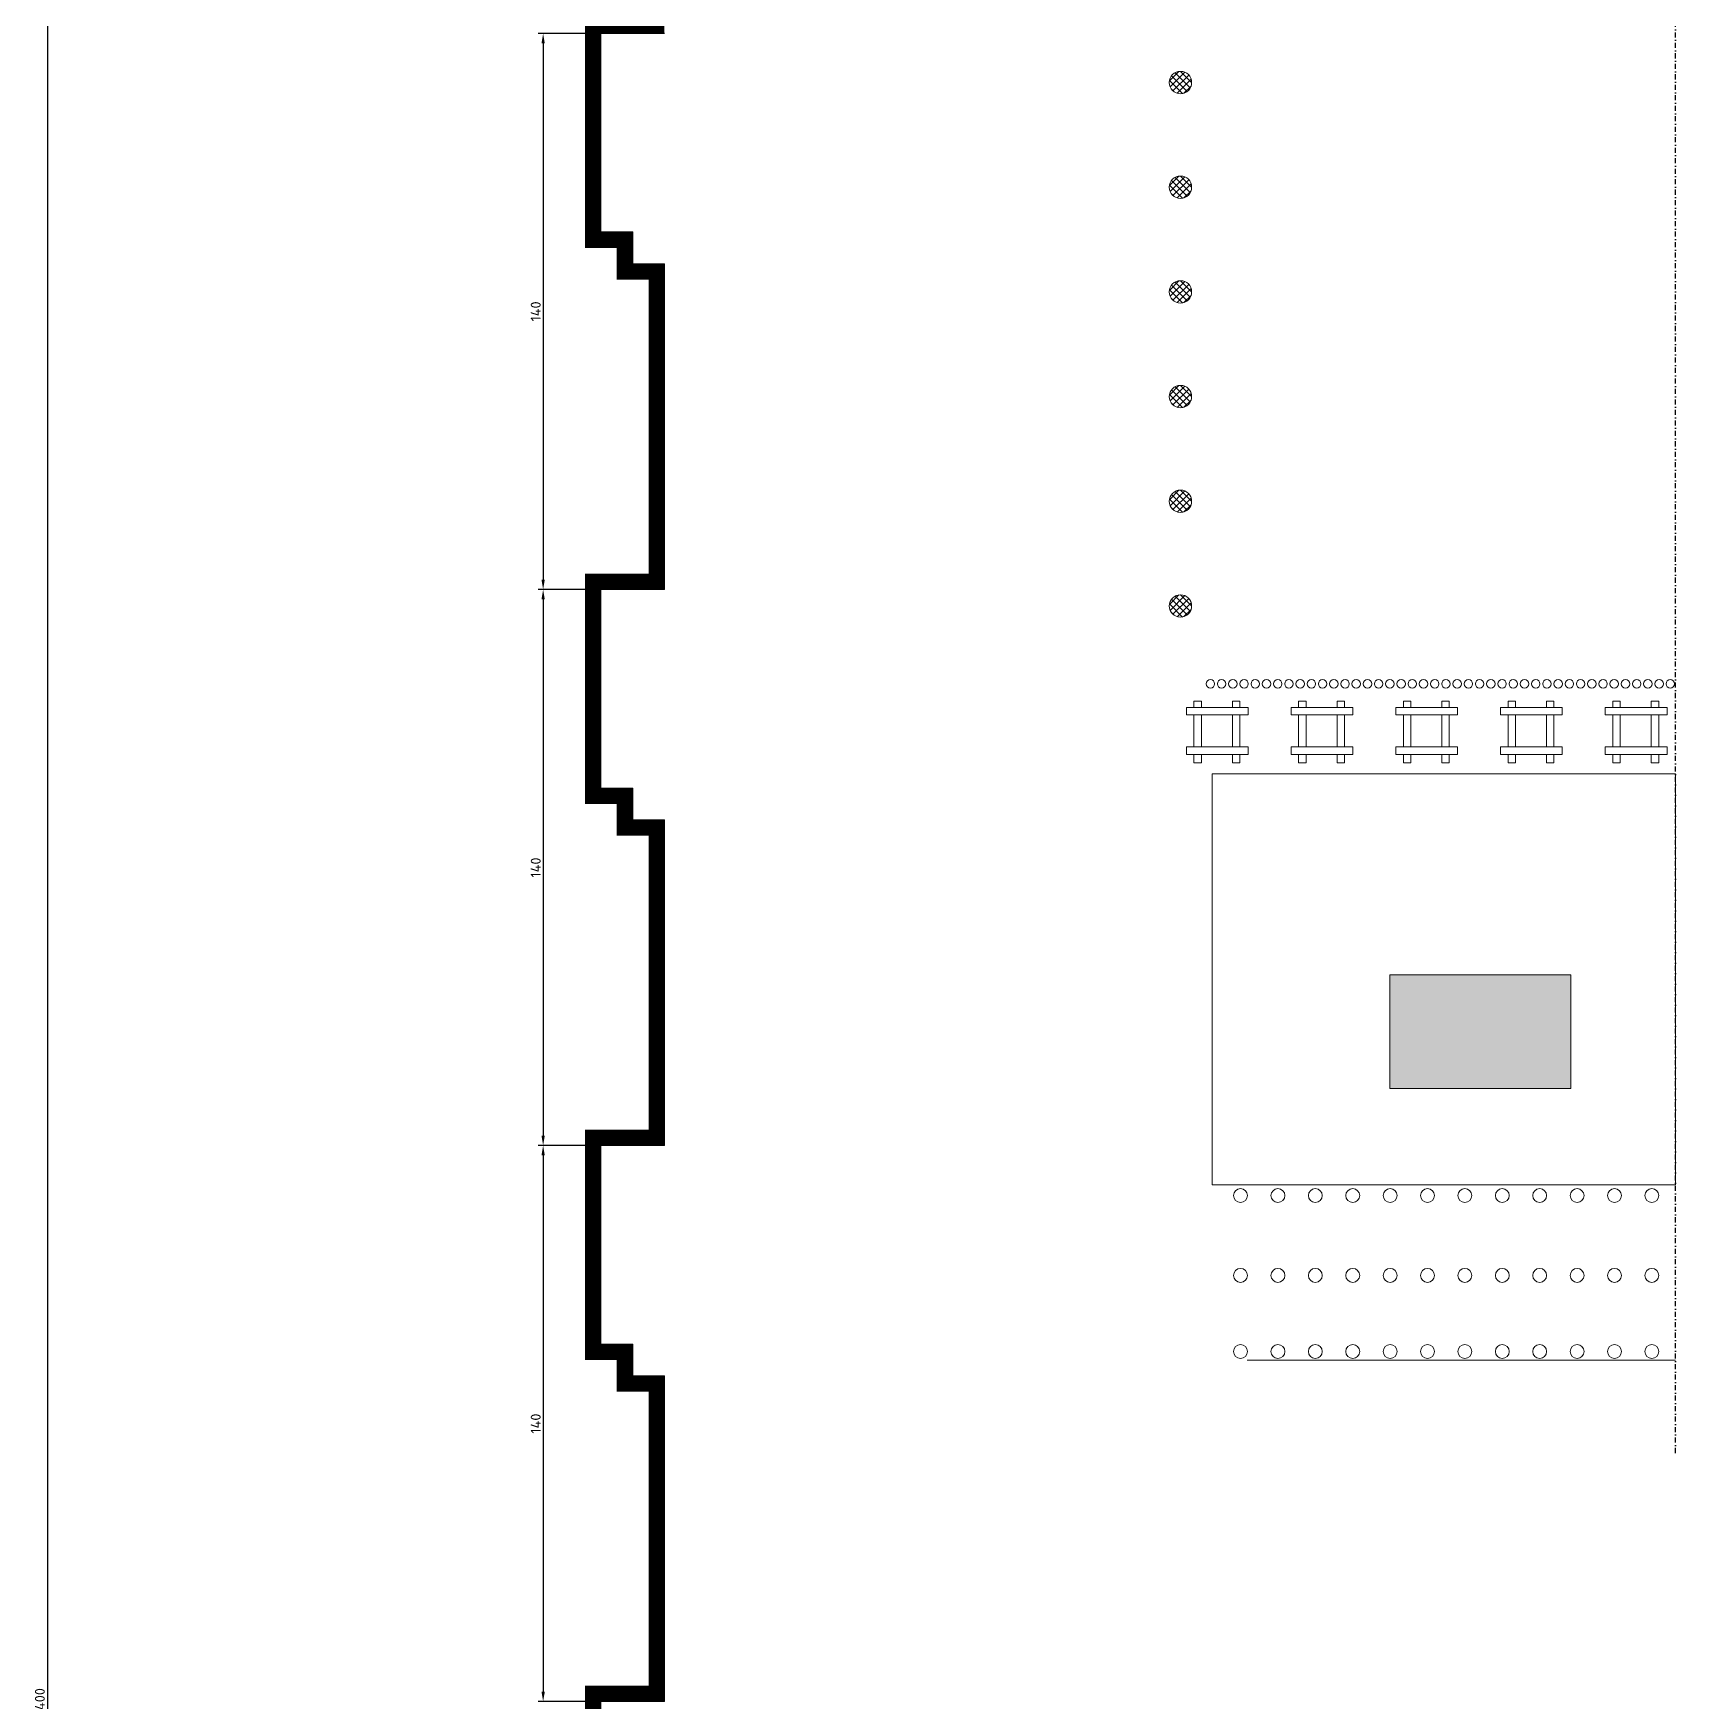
# Model space of a CAD drawing. Header units: millimetres. Extents: x 1757 to 4342, y -1901 to 53.
# Drawn here: x 1756.7 to 2170.1, y -735.3 to -315.3 of the extents above; entities that cross this region are included whole.
import ezdxf

# ---------------------------------------------------------------- set-up
doc = ezdxf.new("R2010")
doc.units = ezdxf.units.MM
doc.header["$LTSCALE"] = 0.1
doc.linetypes.add('DASHDOT', pattern=[25.4, 12.7, -6.35, 0, -6.35])
doc.styles.get("Standard").update_dxf_attribs({"font": 'txt.shx'})
doc.dimstyles.new('ISO-25', dxfattribs={"dimtxt": 2.5, "dimasz": 2.5, "dimexe": 1.25, "dimexo": 0, "dimtad": 1, "dimdec": 0, "dimtxsty": 'Standard', "dimcen": 2.5, "dimadec": 0, "dimazin": 0, "dimtfac": 1, "dimtdec": 0, "dimtmove": 0, "dimatfit": 3, "dimfxl": 1, "dimarcsym": 0})

# ---------------------------------------------------------------- blocks, each defined once
blk = doc.blocks.new('*D596')
at = {"color": 0, "linetype": 'ByBlock', "lineweight": -2}
for p, q in [((1915.55, -315.31), (1883.75, -315.31)), ((1885, -317.81), (1885, -452.81)), ((1915.55, -455.31), (1883.75, -455.31))]:
    blk.add_line(p, q, dxfattribs=at)
at = {"color": 0, "linetype": 'ByBlock', "lineweight": 15}
for points in [[(1884.59, -317.81), (1885.42, -317.81), (1885, -315.31)], [(1884.59, -452.81), (1885.42, -452.81), (1885, -455.31)]]:
    blk.add_solid(points, dxfattribs=at)
at = {"layer": 'Defpoints', "color": 0, "linetype": 'ByBlock', "lineweight": 15}
for p in [(1915.55, -315.31), (1885, -455.31), (1915.55, -455.31)]:
    blk.add_point(p, dxfattribs=at)
at = {"color": 0, "linetype": 'ByBlock', "lineweight": 15, "insert": (1883.13, -385.31), "char_height": 2.5, "attachment_point": 5, "rotation": 90}
blk.add_mtext('140', dxfattribs=at)
blk = doc.blocks.new('*D597')
at = {"color": 0, "linetype": 'ByBlock', "lineweight": -2}
for p, q in [((1915.55, -455.31), (1883.75, -455.31)), ((1885, -457.81), (1885, -592.81)), ((1915.55, -595.31), (1883.75, -595.31))]:
    blk.add_line(p, q, dxfattribs=at)
at = {"color": 0, "linetype": 'ByBlock', "lineweight": 15}
for points in [[(1884.59, -457.81), (1885.42, -457.81), (1885, -455.31)], [(1884.59, -592.81), (1885.42, -592.81), (1885, -595.31)]]:
    blk.add_solid(points, dxfattribs=at)
at = {"layer": 'Defpoints', "color": 0, "linetype": 'ByBlock', "lineweight": 15}
for p in [(1915.55, -455.31), (1885, -595.31), (1915.55, -595.31)]:
    blk.add_point(p, dxfattribs=at)
at = {"color": 0, "linetype": 'ByBlock', "lineweight": 15, "insert": (1883.13, -525.31), "char_height": 2.5, "attachment_point": 5, "rotation": 90}
blk.add_mtext('140', dxfattribs=at)
blk = doc.blocks.new('*D598')
at = {"color": 0, "linetype": 'ByBlock', "lineweight": -2}
for p, q in [((1915.55, -595.31), (1883.75, -595.31)), ((1885, -597.81), (1885, -732.81)), ((1915.55, -735.31), (1883.75, -735.31))]:
    blk.add_line(p, q, dxfattribs=at)
at = {"color": 0, "linetype": 'ByBlock', "lineweight": 15}
for points in [[(1884.59, -597.81), (1885.42, -597.81), (1885, -595.31)], [(1884.59, -732.81), (1885.42, -732.81), (1885, -735.31)]]:
    blk.add_solid(points, dxfattribs=at)
at = {"layer": 'Defpoints', "color": 0, "linetype": 'ByBlock', "lineweight": 15}
for p in [(1915.55, -595.31), (1885, -735.31), (1915.55, -735.31)]:
    blk.add_point(p, dxfattribs=at)
at = {"color": 0, "linetype": 'ByBlock', "lineweight": 15, "insert": (1883.13, -665.31), "char_height": 2.5, "attachment_point": 5, "rotation": 90}
blk.add_mtext('140', dxfattribs=at)
blk = doc.blocks.new('*D602')
at = {"color": 0, "linetype": 'ByBlock', "lineweight": -2}
for p, q in [((1890.8, -35.31), (1758.94, -35.31)), ((1760.19, -37.81), (1760.19, -1432.81)), ((1901.96, -1435.31), (1758.94, -1435.31))]:
    blk.add_line(p, q, dxfattribs=at)
at = {"color": 0, "linetype": 'ByBlock', "lineweight": 15}
for points in [[(1759.77, -37.81), (1760.61, -37.81), (1760.19, -35.31)], [(1759.77, -1432.81), (1760.61, -1432.81), (1760.19, -1435.31)]]:
    blk.add_solid(points, dxfattribs=at)
at = {"layer": 'Defpoints', "color": 0, "linetype": 'ByBlock', "lineweight": 15}
for p in [(1890.8, -35.31), (1760.19, -1435.31), (1901.96, -1435.31)]:
    blk.add_point(p, dxfattribs=at)
at = {"color": 0, "linetype": 'ByBlock', "lineweight": 15, "insert": (1758.31, -735.31), "char_height": 2.5, "attachment_point": 5, "rotation": 90}
blk.add_mtext('1400', dxfattribs=at)

msp = doc.modelspace()

# ---------------------------------------------------------------- hatches: boundary and pattern name
at = {"lineweight": 0}
h = msp.add_hatch(dxfattribs=at)
h.set_pattern_fill('NET', scale=0.376518, angle=225, style=0)
h.set_pattern_definition([(225, (8596.3839, -2044.0292), (0.84530665, -0.84530665), []), (315, (8596.3839, -2044.0292), (0.84530665, 0.84530665), [])])
edge = h.paths.add_edge_path()
edge.add_arc((2045.436, -327.69), 2.824, 0, 360)
h = msp.add_hatch(dxfattribs=at)
h.set_pattern_fill('NET', scale=0.376518, angle=225, style=0)
h.set_pattern_definition([(225, (8596.3839, -2070.3854), (0.84530665, -0.84530665), []), (315, (8596.3839, -2070.3854), (0.84530665, 0.84530665), [])])
edge = h.paths.add_edge_path()
edge.add_arc((2045.436, -354.046), 2.824, 0, 360)
h = msp.add_hatch(dxfattribs=at)
h.set_pattern_fill('NET', scale=0.376518, angle=225, style=0)
h.set_pattern_definition([(225, (8596.3839, -2096.7416), (0.84530665, -0.84530665), []), (315, (8596.3839, -2096.7416), (0.84530665, 0.84530665), [])])
edge = h.paths.add_edge_path()
edge.add_arc((2045.436, -380.402), 2.824, 0, 360)
h = msp.add_hatch(dxfattribs=at)
h.set_pattern_fill('NET', scale=0.376518, angle=225, style=0)
h.set_pattern_definition([(225, (8596.3839, -2123.0979), (0.84530665, -0.84530665), []), (315, (8596.3839, -2123.0979), (0.84530665, 0.84530665), [])])
edge = h.paths.add_edge_path()
edge.add_arc((2045.436, -406.759), 2.824, 0, 360)
h = msp.add_hatch(dxfattribs=at)
h.set_pattern_fill('NET', scale=0.376518, angle=225, style=0)
h.set_pattern_definition([(225, (8596.3839, -2149.4541), (0.84530665, -0.84530665), []), (315, (8596.3839, -2149.4541), (0.84530665, 0.84530665), [])])
edge = h.paths.add_edge_path()
edge.add_arc((2045.436, -433.115), 2.824, 0, 360)
h = msp.add_hatch(dxfattribs=at)
h.set_pattern_fill('NET', scale=0.376518, angle=225, style=0)
h.set_pattern_definition([(225, (8596.3839, -2175.8104), (0.84530665, -0.84530665), []), (315, (8596.3839, -2175.8104), (0.84530665, 0.84530665), [])])
edge = h.paths.add_edge_path()
edge.add_arc((2045.436, -459.471), 2.824, 0, 360)
at = {"linetype": 'ByBlock', "lineweight": 15, "true_color": 0xffffff}
msp.add_hatch(color=7, dxfattribs=at).paths.add_polyline_path([(2143.74, -580.977), (2098.181, -580.977), (2098.181, -552.316), (2143.74, -552.316)])

# ---------------------------------------------------------------- linework, layer by layer
at = {"color": 7, "linetype": 'DASHDOT'}
msp.add_line((2170.092, -672.721), (2170.092, 52.533), dxfattribs=at)
at = {"color": 7, "linetype": 'ByBlock', "lineweight": 15}
for p, q in [((2170.092, -605.2), (2170.092, -501.755)), ((2062.191, -649.344), (2170.092, -649.344))]:
    msp.add_line(p, q, dxfattribs=at)
at = {"color": 253, "linetype": 'ByBlock', "lineweight": 15, "const_width": 4}
msp.add_lwpolyline([(1913.548, -235.307), (1913.548, -313.307), (1897.548, -313.307), (1897.548, -367.307), (1905.548, -367.307), (1905.548, -375.307), (1913.548, -375.307), (1913.548, -453.307), (1897.548, -453.307), (1897.548, -507.307), (1905.548, -507.307), (1905.548, -515.307), (1913.548, -515.307), (1913.548, -593.307), (1897.548, -593.307), (1897.548, -647.307), (1905.548, -647.307), (1905.548, -655.307), (1913.548, -655.307), (1913.548, -733.307), (1897.548, -733.307), (1897.548, -787.307)], dxfattribs=at)
at = {"color": 7, "linetype": 'ByBlock', "lineweight": 15}
for points in [[(1899.548, -315.307), (1899.548, -365.307), (1907.548, -365.307), (1907.548, -373.307), (1915.548, -373.307), (1915.548, -455.307), (1899.548, -455.307), (1899.548, -505.307), (1905.548, -505.307), (1907.548, -505.307), (1907.548, -513.307), (1915.548, -513.307), (1915.548, -595.307), (1899.548, -595.307), (1899.548, -645.307), (1907.548, -645.307), (1907.548, -653.307), (1915.548, -653.307), (1915.548, -735.307), (1899.548, -735.307), (1899.548, -785.307)], [(2048.84, -485.018), (2048.84, -483.396), (2050.731, -483.396), (2050.731, -485.018)], [(2048.84, -494.945), (2048.84, -486.91)], [(2050.731, -486.91), (2050.731, -494.945)], [(2058.508, -485.018), (2058.508, -483.396), (2060.399, -483.396), (2060.399, -485.018)], [(2058.508, -494.945), (2058.508, -486.91)], [(2060.399, -486.91), (2060.399, -494.945)], [(2075.196, -485.018), (2075.196, -483.396), (2077.087, -483.396), (2077.087, -485.018)], [(2075.196, -494.945), (2075.196, -486.91)], [(2077.087, -486.91), (2077.087, -494.945)], [(2084.864, -485.018), (2084.864, -483.396), (2086.755, -483.396), (2086.755, -485.018)], [(2084.864, -494.945), (2084.864, -486.91)], [(2086.755, -486.91), (2086.755, -494.945)], [(2101.552, -485.018), (2101.552, -483.396), (2103.444, -483.396), (2103.444, -485.018)], [(2101.552, -494.945), (2101.552, -486.91)], [(2103.444, -486.91), (2103.444, -494.945)], [(2111.22, -485.018), (2111.22, -483.396), (2113.112, -483.396), (2113.112, -485.018)], [(2111.22, -494.945), (2111.22, -486.91)], [(2113.112, -486.91), (2113.112, -494.945)], [(2127.908, -485.018), (2127.908, -483.396), (2129.8, -483.396), (2129.8, -485.018)], [(2127.908, -494.945), (2127.908, -486.91)], [(2129.8, -486.91), (2129.8, -494.945)], [(2137.576, -485.018), (2137.576, -483.396), (2139.468, -483.396), (2139.468, -485.018)], [(2137.576, -494.945), (2137.576, -486.91)], [(2139.468, -486.91), (2139.468, -494.945)], [(2154.265, -485.018), (2154.265, -483.396), (2156.156, -483.396), (2156.156, -485.018)], [(2154.265, -494.945), (2154.265, -486.91)], [(2156.156, -486.91), (2156.156, -494.945)], [(2163.933, -485.018), (2163.933, -483.396), (2165.824, -483.396), (2165.824, -485.018)], [(2163.933, -494.945), (2163.933, -486.91)], [(2165.824, -486.91), (2165.824, -494.945)], [(2050.731, -496.836), (2050.731, -498.936), (2048.84, -498.936), (2048.84, -496.836)], [(2060.399, -496.836), (2060.399, -498.936), (2058.508, -498.936), (2058.508, -496.836)], [(2077.087, -496.836), (2077.087, -498.936), (2075.196, -498.936), (2075.196, -496.836)], [(2086.755, -496.836), (2086.755, -498.936), (2084.864, -498.936), (2084.864, -496.836)], [(2103.444, -496.836), (2103.444, -498.936), (2101.552, -498.936), (2101.552, -496.836)], [(2113.112, -496.836), (2113.112, -498.936), (2111.22, -498.936), (2111.22, -496.836)], [(2129.8, -496.836), (2129.8, -498.936), (2127.908, -498.936), (2127.908, -496.836)], [(2139.468, -496.836), (2139.468, -498.936), (2137.576, -498.936), (2137.576, -496.836)], [(2156.156, -496.836), (2156.156, -498.936), (2154.265, -498.936), (2154.265, -496.836)], [(2165.824, -496.836), (2165.824, -498.936), (2163.933, -498.936), (2163.933, -496.836)], [(2170.092, -605.2), (2053.415, -605.2), (2053.415, -501.755), (2170.092, -501.755)]]:
    msp.add_lwpolyline(points, dxfattribs=at)
for points in [[(2062.501, -485.018), (2062.501, -486.91), (2046.961, -486.91), (2046.961, -485.018)], [(2088.857, -485.018), (2088.857, -486.91), (2073.318, -486.91), (2073.318, -485.018)], [(2115.214, -485.018), (2115.214, -486.91), (2099.674, -486.91), (2099.674, -485.018)], [(2141.57, -485.018), (2141.57, -486.91), (2126.03, -486.91), (2126.03, -485.018)], [(2167.926, -485.018), (2167.926, -486.91), (2152.386, -486.91), (2152.386, -485.018)], [(2062.501, -494.945), (2062.501, -496.836), (2046.961, -496.836), (2046.961, -494.945)], [(2088.857, -494.945), (2088.857, -496.836), (2073.318, -496.836), (2073.318, -494.945)], [(2115.214, -494.945), (2115.214, -496.836), (2099.674, -496.836), (2099.674, -494.945)], [(2141.57, -494.945), (2141.57, -496.836), (2126.03, -496.836), (2126.03, -494.945)], [(2167.926, -494.945), (2167.926, -496.836), (2152.386, -496.836), (2152.386, -494.945)]]:
    msp.add_lwpolyline(points, close=True, dxfattribs=at)
at = {"color": 7, "linetype": 'ByBlock', "lineweight": 15, "true_color": 0xffffff}
msp.add_lwpolyline([(2143.74, -580.977), (2098.181, -580.977), (2098.181, -552.316), (2143.74, -552.316)], close=True, dxfattribs=at)
at = {"color": 7, "lineweight": 15}
for centre in [(2045.436, -327.69), (2045.436, -354.046), (2045.436, -380.402), (2045.436, -406.759), (2045.436, -433.115), (2045.436, -459.471)]:
    msp.add_circle(centre, 2.824, dxfattribs=at)
at = {"color": 7, "linetype": 'ByBlock', "lineweight": 15}
for centre, radius in [((2052.977, -479.054), 1.068), ((2055.801, -479.054), 1.068), ((2058.625, -479.054), 1.068), ((2061.449, -479.054), 1.068), ((2064.273, -479.054), 1.068), ((2067.097, -479.054), 1.068), ((2069.92, -479.054), 1.068), ((2072.744, -479.054), 1.068), ((2075.568, -479.054), 1.068), ((2078.392, -479.054), 1.068), ((2081.216, -479.054), 1.068), ((2084.04, -479.054), 1.068), ((2086.864, -479.054), 1.068), ((2089.688, -479.054), 1.068), ((2092.512, -479.054), 1.068), ((2095.335, -479.054), 1.068), ((2098.159, -479.054), 1.068), ((2100.983, -479.054), 1.068), ((2103.807, -479.054), 1.068), ((2106.631, -479.054), 1.068), ((2109.455, -479.054), 1.068), ((2112.279, -479.054), 1.068), ((2115.103, -479.054), 1.068), ((2117.927, -479.054), 1.068), ((2120.75, -479.054), 1.068), ((2123.574, -479.054), 1.068), ((2126.398, -479.054), 1.068), ((2129.222, -479.054), 1.068), ((2132.046, -479.054), 1.068), ((2134.87, -479.054), 1.068), ((2137.694, -479.054), 1.068), ((2140.518, -479.054), 1.068), ((2143.341, -479.054), 1.068), ((2146.165, -479.054), 1.068), ((2148.989, -479.054), 1.068), ((2151.813, -479.054), 1.068), ((2154.637, -479.054), 1.068), ((2157.461, -479.054), 1.068), ((2160.285, -479.054), 1.068), ((2163.109, -479.054), 1.068), ((2165.933, -479.054), 1.068), ((2168.756, -479.054), 1.068), ((2060.565, -607.904), 1.749), ((2069.978, -607.904), 1.749), ((2079.391, -607.904), 1.749), ((2088.804, -607.904), 1.749), ((2098.217, -607.904), 1.749), ((2107.63, -607.904), 1.749), ((2117.043, -607.904), 1.749), ((2126.456, -607.904), 1.749), ((2135.868, -607.904), 1.749), ((2145.281, -607.904), 1.749), ((2154.694, -607.904), 1.749), ((2164.107, -607.904), 1.749), ((2060.565, -627.999), 1.749), ((2069.978, -627.999), 1.749), ((2079.391, -627.999), 1.749), ((2088.804, -627.999), 1.749), ((2098.217, -627.999), 1.749), ((2107.63, -627.999), 1.749), ((2117.043, -627.999), 1.749), ((2126.456, -627.999), 1.749), ((2135.868, -627.999), 1.749), ((2145.281, -627.999), 1.749), ((2154.694, -627.999), 1.749), ((2164.107, -627.999), 1.749), ((2060.565, -647.162), 1.749), ((2069.978, -647.162), 1.749), ((2079.391, -647.162), 1.749), ((2088.804, -647.162), 1.749), ((2098.217, -647.162), 1.749), ((2107.63, -647.162), 1.749), ((2117.043, -647.162), 1.749), ((2126.456, -647.162), 1.749), ((2135.868, -647.162), 1.749), ((2145.281, -647.162), 1.749), ((2154.694, -647.162), 1.749), ((2164.107, -647.162), 1.749)]:
    msp.add_circle(centre, radius, dxfattribs=at)

# ---------------------------------------------------------------- dimensions: what is measured, and where the dimension line sits
dim = msp.add_linear_dim(base=(1760.189, -1435.307), p1=(1890.795, -35.307), p2=(1901.955, -1435.307), angle=90, dimstyle='ISO-25', override={"dimfxl": 1.25}, dxfattribs=at)
dim.commit()
dim.dimension.update_dxf_attribs({"geometry": '*D602', "text_midpoint": (1760.189, -735.307), "dimtype": 160})
for base, p1, p2, picture, middle in [((1885.002, -455.307), (1915.548, -315.307), (1915.548, -455.307), '*D596', (1883.127, -385.307)), ((1885.002, -595.307), (1915.548, -455.307), (1915.548, -595.307), '*D597', (1883.127, -525.307)), ((1885.002, -735.307), (1915.548, -595.307), (1915.548, -735.307), '*D598', (1883.127, -665.307))]:
    dim = msp.add_linear_dim(base=base, p1=p1, p2=p2, angle=90, dimstyle='ISO-25', override={"dimfxl": 1.25}, dxfattribs=at)
    dim.commit()
    dim.dimension.update_dxf_attribs({"geometry": picture, "text_midpoint": middle})

doc.saveas('drawing.dxf')
